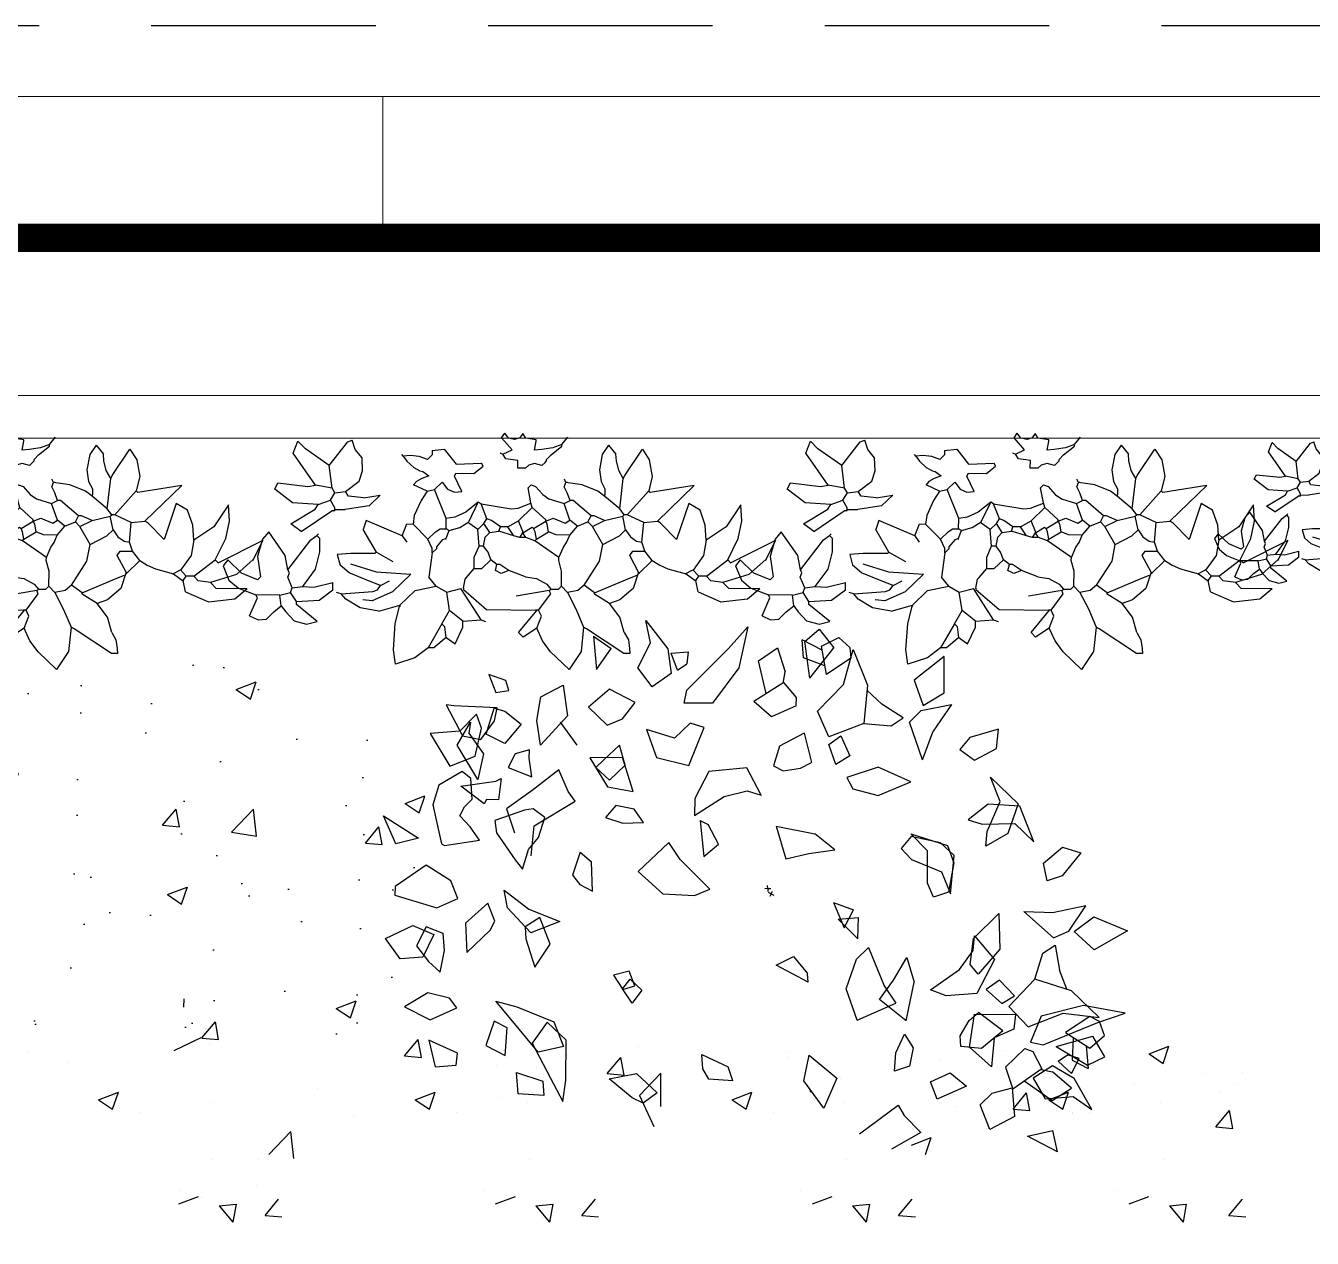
# Model space of a CAD drawing. Header units: millimetres. Extents: x 6597 to 20911, y -10306 to -132.
# Drawn here: x 14545.5 to 15000.4, y -560.8 to -132 of the extents above; entities that cross this region are included whole.
import ezdxf

# ---------------------------------------------------------------- set-up
doc = ezdxf.new("R2010")
doc.units = ezdxf.units.MM
doc.header["$LTSCALE"] = 25
doc.header["$MEASUREMENT"] = 0
doc.linetypes.add('HIDDEN2', pattern=[4.7625, 3.175, -1.5875])
doc.layers.add('MAAI - ALVENARIA', color=7, linetype='Continuous', lineweight=0)
doc.layers.add('TEXTO', color=7, linetype='Continuous', lineweight=30)
doc.layers.add('MAAI - VEGETAÇÃO', color=106, linetype='Continuous')

# ---------------------------------------------------------------- blocks, each defined once
blk = doc.blocks.new('JVL')
for p, q in [((246.2644, -15.6832), (246.2854, -15.6508)), ((246.2854, -15.6508), (246.3188, -15.6819)), ((246.5609, -15.6677), (246.5955, -15.656)), ((246.5955, -15.656), (246.5993, -15.6819)), ((246.5375, -15.6858), (246.5609, -15.6677)), ((246.1773, -15.6807), (246.188, -15.6807)), ((246.1779, -15.6897), (246.1773, -15.6807)), ((246.1804, -15.7052), (246.1779, -15.6897)), ((246.188, -15.6807), (246.2553, -15.7237)), ((246.2607, -15.7264), (246.2644, -15.6832)), ((246.3188, -15.6819), (246.3336, -15.7013)), ((246.3336, -15.7013), (246.3441, -15.7237)), ((246.4894, -15.6941), (246.4759, -15.7237)), ((246.5055, -15.7049), (246.4894, -15.6941)), ((246.5055, -15.7049), (246.5271, -15.6861)), ((246.5136, -15.7291), (246.5375, -15.6858)), ((246.5271, -15.6861), (246.5378, -15.6861)), ((246.5993, -15.6819), (246.5968, -15.7285)), ((246.188, -15.7184), (246.1804, -15.7052)), ((246.188, -15.7184), (246.1961, -15.7453)), ((246.2553, -15.7237), (246.2607, -15.7264)), ((246.3441, -15.7237), (246.336, -15.7453)), ((246.3441, -15.7237), (246.3683, -15.7076)), ((246.3764, -15.7157), (246.3441, -15.756)), ((246.3683, -15.7076), (246.3764, -15.7157)), ((246.4759, -15.7237), (246.4759, -15.7345)), ((246.5055, -15.7049), (246.5082, -15.7237)), ((246.5082, -15.7237), (246.5136, -15.7291)), ((246.755, -15.7257), (246.7358, -15.7306)), ((246.7773, -15.7309), (246.755, -15.7257)), ((246.1961, -15.7453), (246.2149, -15.7695)), ((246.2743, -15.7583), (246.2607, -15.7264)), ((246.336, -15.7453), (246.3414, -15.756)), ((246.4437, -15.7372), (246.4356, -15.7345)), ((246.4759, -15.7345), (246.4437, -15.7372)), ((246.4437, -15.7372), (246.4805, -15.7925)), ((246.4759, -15.7345), (246.5002, -15.7533)), ((246.5136, -15.7291), (246.5002, -15.7533)), ((246.5968, -15.7285), (246.589, -15.7614)), ((246.7358, -15.7306), (246.7735, -15.7602)), ((246.7923, -15.7467), (246.7773, -15.7309)), ((246.8004, -15.7575), (246.7923, -15.7467)), ((246.8138, -15.7467), (246.8004, -15.7575)), ((246.8267, -15.7335), (246.8138, -15.7467)), ((246.8415, -15.7322), (246.8267, -15.7335)), ((246.8569, -15.7387), (246.8415, -15.7322)), ((246.8569, -15.7387), (246.8434, -15.771)), ((246.1964, -15.7764), (246.2149, -15.7695)), ((246.2149, -15.7695), (246.2419, -15.7856)), ((246.2903, -15.7883), (246.2743, -15.7583)), ((246.3414, -15.756), (246.3199, -15.7856)), ((246.3414, -15.756), (246.3441, -15.756)), ((246.3441, -15.756), (246.3468, -15.756)), ((246.434, -15.756), (246.3468, -15.756)), ((246.4759, -15.791), (246.434, -15.756)), ((246.5002, -15.7533), (246.5055, -15.7856)), ((246.589, -15.7614), (246.5621, -15.7883)), ((246.6266, -15.7506), (246.589, -15.7614)), ((246.589, -15.7614), (246.589, -15.7587)), ((246.6021, -15.7851), (246.6382, -15.7685)), ((246.6266, -15.7506), (246.6598, -15.7557)), ((246.6382, -15.7685), (246.6552, -15.7702)), ((246.6598, -15.7557), (246.6857, -15.7712)), ((246.6857, -15.7712), (246.6939, -15.7802)), ((246.7331, -15.7683), (246.7089, -15.7871)), ((246.7735, -15.7656), (246.7331, -15.7683)), ((246.7735, -15.7602), (246.7735, -15.7656)), ((246.7735, -15.7656), (246.7842, -15.7817)), ((246.8004, -15.7575), (246.8031, -15.7763)), ((246.8434, -15.771), (246.8461, -15.7763)), ((245.9689, -15.7813), (245.9472, -15.7999)), ((246.0162, -15.7751), (245.9689, -15.7813)), ((246.0571, -15.7922), (246.0162, -15.7751)), ((246.0571, -15.7922), (246.0616, -15.8125)), ((246.173, -15.7971), (246.1964, -15.7764)), ((246.2419, -15.7883), (246.18, -15.8152)), ((246.2419, -15.7856), (246.2419, -15.7883)), ((246.2419, -15.7883), (246.2607, -15.8018)), ((246.2607, -15.8018), (246.2718, -15.7919)), ((246.2718, -15.7919), (246.2903, -15.7883)), ((246.2903, -15.7883), (246.3011, -15.7991)), ((246.3064, -15.7937), (246.3011, -15.7991)), ((246.3199, -15.7937), (246.3064, -15.7937)), ((246.3199, -15.7856), (246.3226, -15.791)), ((246.3226, -15.791), (246.3199, -15.7937)), ((246.3274, -15.8023), (246.3199, -15.7937)), ((246.3226, -15.791), (246.3818, -15.7802)), ((246.4759, -15.7937), (246.4733, -15.8098)), ((246.4759, -15.7937), (246.4759, -15.791)), ((246.5055, -15.7856), (246.4805, -15.7925)), ((246.5244, -15.7964), (246.5055, -15.7856)), ((246.5621, -15.7883), (246.5244, -15.7964)), ((246.5698, -15.8172), (246.6021, -15.7851)), ((246.6293, -15.7883), (246.6239, -15.7964)), ((246.6374, -15.7856), (246.6293, -15.7883)), ((246.6939, -15.7802), (246.6374, -15.7856)), ((246.6939, -15.7802), (246.702, -15.7829)), ((246.7089, -15.7871), (246.7089, -15.8005)), ((246.7427, -15.7917), (246.7089, -15.8005)), ((246.7627, -15.7925), (246.7402, -15.8241)), ((246.7627, -15.7925), (246.7427, -15.7917)), ((246.7815, -15.7898), (246.7627, -15.7925)), ((246.7842, -15.7817), (246.7815, -15.7898)), ((246.7815, -15.7898), (246.7896, -15.8086)), ((246.8031, -15.7763), (246.7842, -15.7817)), ((246.8031, -15.7763), (246.8461, -15.7763)), ((246.8773, -15.7878), (246.8461, -15.7763)), ((246.8946, -15.8021), (246.8773, -15.7878)), ((245.948, -15.7991), (246.0024, -15.7991)), ((245.9669, -15.8247), (246.0131, -15.8098)), ((246.0024, -15.7991), (246.0131, -15.8098)), ((246.0131, -15.8098), (246.0347, -15.8125)), ((246.0347, -15.8125), (246.0427, -15.8206)), ((246.0616, -15.8125), (246.0562, -15.8206)), ((246.0789, -15.824), (246.0611, -15.8116)), ((246.1638, -15.826), (246.173, -15.7971)), ((246.18, -15.8152), (246.1665, -15.8206)), ((246.2607, -15.8018), (246.2338, -15.8448)), ((246.3011, -15.7991), (246.3011, -15.826)), ((246.346, -15.8126), (246.3274, -15.8023)), ((246.3656, -15.8152), (246.346, -15.8126)), ((246.3656, -15.8152), (246.3952, -15.826)), ((246.4706, -15.8125), (246.4571, -15.8287)), ((246.4733, -15.8098), (246.4706, -15.8125)), ((246.5244, -15.7964), (246.5378, -15.8125)), ((246.5325, -15.8556), (246.5378, -15.8125)), ((246.6322, -15.8207), (246.5698, -15.8172)), ((246.6239, -15.7964), (246.6078, -15.8045)), ((246.6239, -15.7964), (246.6455, -15.8045)), ((246.6455, -15.8045), (246.6804, -15.8179)), ((246.7896, -15.8086), (246.7869, -15.8167)), ((246.7869, -15.8167), (246.7896, -15.8221)), ((246.8434, -15.8032), (246.838, -15.8086)), ((246.844, -15.8448), (246.838, -15.8086)), ((246.8434, -15.8032), (246.8724, -15.815)), ((246.8724, -15.815), (246.8972, -15.8382)), ((246.9053, -15.8275), (246.8946, -15.8021)), ((245.9373, -15.8515), (245.9669, -15.8247)), ((246.0427, -15.8206), (246.0051, -15.8502)), ((246.0427, -15.8206), (246.0562, -15.8206)), ((246.0482, -15.8577), (246.0665, -15.8308)), ((246.067, -15.8314), (246.0562, -15.8206)), ((246.0806, -15.8245), (246.067, -15.8314)), ((246.1115, -15.8328), (246.0789, -15.824)), ((246.1262, -15.8394), (246.1115, -15.8328)), ((246.1396, -15.8475), (246.1262, -15.8394)), ((246.1638, -15.8233), (246.1396, -15.8475)), ((246.1638, -15.8233), (246.1638, -15.826)), ((246.1638, -15.826), (246.18, -15.8556)), ((246.3011, -15.826), (246.3064, -15.8448)), ((246.3952, -15.826), (246.4087, -15.8206)), ((246.3952, -15.826), (246.4114, -15.8367)), ((246.4087, -15.8206), (246.4194, -15.826)), ((246.4114, -15.8367), (246.4168, -15.8367)), ((246.4194, -15.826), (246.4168, -15.8367)), ((246.4168, -15.8367), (246.4275, -15.8448)), ((246.4437, -15.8287), (246.4275, -15.8448)), ((246.4571, -15.8287), (246.4437, -15.8287)), ((246.4571, -15.8287), (246.4572, -15.8489)), ((246.632, -15.8556), (246.6024, -15.8394)), ((246.6782, -15.8344), (246.6322, -15.8207)), ((246.6804, -15.8179), (246.6966, -15.8314)), ((246.702, -15.8502), (246.6966, -15.8314)), ((246.7402, -15.8241), (246.7328, -15.8551)), ((246.7896, -15.8221), (246.7492, -15.8759)), ((246.7896, -15.8221), (246.7946, -15.8474)), ((246.8972, -15.8382), (246.9053, -15.8275)), ((245.9997, -15.8448), (245.9197, -15.8864)), ((245.9378, -15.8502), (245.9197, -15.8864)), ((246.0051, -15.8502), (245.9866, -15.8887)), ((246.0051, -15.8502), (245.9997, -15.8448)), ((246.0438, -15.8846), (246.0482, -15.8577)), ((246.1396, -15.8475), (246.1531, -15.8636)), ((246.18, -15.8556), (246.1746, -15.8636)), ((246.2338, -15.8448), (246.2284, -15.8744)), ((246.3064, -15.8502), (246.2984, -15.869)), ((246.3064, -15.8448), (246.3064, -15.8502)), ((246.3064, -15.8502), (246.3495, -15.8798)), ((246.4275, -15.8448), (246.4329, -15.8583)), ((246.4329, -15.8583), (246.441, -15.869)), ((246.4572, -15.8489), (246.449, -15.869)), ((246.5325, -15.8556), (246.5244, -15.8636)), ((246.5325, -15.8556), (246.5325, -15.8636)), ((246.632, -15.8556), (246.6347, -15.8529)), ((246.632, -15.8556), (246.6562, -15.8959)), ((246.6347, -15.8529), (246.6778, -15.8529)), ((246.6778, -15.8529), (246.702, -15.8502)), ((246.7328, -15.8551), (246.7331, -15.8786)), ((246.7946, -15.8474), (246.8246, -15.8893)), ((246.8353, -15.8759), (246.844, -15.8448)), ((246.0083, -15.9093), (246.0438, -15.8846)), ((246.0438, -15.8846), (246.0458, -15.9114)), ((246.0759, -15.9501), (246.0966, -15.8852)), ((246.0966, -15.8852), (246.1262, -15.9148)), ((246.1746, -15.8636), (246.1531, -15.8636)), ((246.1531, -15.8636), (246.1584, -15.8798)), ((246.1584, -15.8798), (246.1558, -15.9148)), ((246.168, -15.8812), (246.1584, -15.8798)), ((246.1791, -15.889), (246.168, -15.8812)), ((246.2284, -15.8744), (246.1988, -15.8906)), ((246.2284, -15.8744), (246.2472, -15.9067)), ((246.293, -15.8771), (246.2876, -15.8906)), ((246.2984, -15.869), (246.293, -15.8771)), ((246.3468, -15.8825), (246.3253, -15.8959)), ((246.3495, -15.8798), (246.3468, -15.8825)), ((246.3468, -15.8825), (246.3495, -15.8959)), ((246.3495, -15.8798), (246.3656, -15.8852)), ((246.3656, -15.8852), (246.371, -15.8933)), ((246.3656, -15.8852), (246.3764, -15.8852)), ((246.3764, -15.8852), (246.371, -15.8933)), ((246.3764, -15.8852), (246.3872, -15.8879)), ((246.4383, -15.8852), (246.4302, -15.8933)), ((246.441, -15.869), (246.4383, -15.8852)), ((246.441, -15.869), (246.449, -15.869)), ((246.449, -15.869), (246.4517, -15.8986)), ((246.5082, -15.8825), (246.5029, -15.8959)), ((246.5082, -15.8798), (246.5082, -15.8825)), ((246.5136, -15.8798), (246.5082, -15.8825)), ((246.5244, -15.8663), (246.5136, -15.8798)), ((246.5244, -15.8636), (246.5244, -15.8663)), ((246.5405, -15.8798), (246.5271, -15.8933)), ((246.5325, -15.8636), (246.5405, -15.8798)), ((246.5405, -15.8798), (246.5674, -15.9067)), ((246.5863, -15.8852), (246.5782, -15.8744)), ((246.5863, -15.8852), (246.5782, -15.9067)), ((246.5863, -15.8852), (246.6508, -15.9121)), ((246.7331, -15.8786), (246.7385, -15.884)), ((246.7385, -15.884), (246.7358, -15.8867)), ((246.7492, -15.8759), (246.7385, -15.884)), ((246.8246, -15.8893), (246.8353, -15.8759)), ((245.9866, -15.8887), (245.9807, -15.9197)), ((245.9827, -15.9486), (246.0083, -15.9093)), ((246.188, -15.9013), (246.1791, -15.889)), ((246.1988, -15.8906), (246.188, -15.9013)), ((246.188, -15.9013), (246.1934, -15.9255)), ((246.2472, -15.9067), (246.2257, -15.9175)), ((246.2472, -15.9067), (246.2553, -15.9148)), ((246.2741, -15.9067), (246.2553, -15.9148)), ((246.2876, -15.8906), (246.2741, -15.9067)), ((246.2741, -15.9067), (246.2876, -15.9175)), ((246.2876, -15.8906), (246.3118, -15.8906)), ((246.3118, -15.8906), (246.3253, -15.8959)), ((246.3253, -15.8959), (246.328, -15.9094)), ((246.328, -15.9094), (246.3306, -15.9148)), ((246.3522, -15.9013), (246.3306, -15.9148)), ((246.3495, -15.8959), (246.3522, -15.9013)), ((246.3549, -15.904), (246.3522, -15.9013)), ((246.371, -15.8933), (246.3549, -15.904)), ((246.371, -15.8933), (246.371, -15.8959)), ((246.371, -15.8959), (246.3791, -15.9148)), ((246.3979, -15.904), (246.3791, -15.9148)), ((246.3872, -15.8879), (246.4141, -15.8959)), ((246.3872, -15.8879), (246.3979, -15.904)), ((246.3979, -15.904), (246.4114, -15.904)), ((246.4141, -15.8959), (246.4114, -15.904)), ((246.4114, -15.904), (246.4275, -15.9148)), ((246.4302, -15.8933), (246.4141, -15.8959)), ((246.4302, -15.8933), (246.441, -15.9094)), ((246.441, -15.9094), (246.4356, -15.9175)), ((246.4517, -15.8986), (246.441, -15.9094)), ((246.4517, -15.8986), (246.4679, -15.9094)), ((246.484, -15.9013), (246.4679, -15.9121)), ((246.4679, -15.9094), (246.4679, -15.9121)), ((246.5029, -15.8959), (246.484, -15.9013)), ((246.5029, -15.8959), (246.5082, -15.8986)), ((246.519, -15.8986), (246.5082, -15.8986)), ((246.5082, -15.8986), (246.5082, -15.9175)), ((246.5271, -15.8933), (246.519, -15.8986)), ((246.5654, -15.9222), (246.5674, -15.9067)), ((246.5782, -15.9067), (246.5674, -15.9067)), ((246.6508, -15.9121), (246.6562, -15.8959)), ((246.7665, -15.8906), (246.7127, -15.9282)), ((246.7854, -15.904), (246.7423, -15.9309)), ((246.7665, -15.8906), (246.7854, -15.904)), ((245.9807, -15.9197), (245.9827, -15.9486)), ((246.0458, -15.9114), (246.0556, -15.9383)), ((246.1315, -15.9175), (246.0666, -15.9824)), ((246.1262, -15.9148), (246.1315, -15.9175)), ((246.1558, -15.9148), (246.1315, -15.9175)), ((246.1853, -15.9282), (246.1477, -15.9713)), ((246.1558, -15.9148), (246.1853, -15.9282)), ((246.1853, -15.9282), (246.1907, -15.9282)), ((246.1934, -15.9255), (246.1907, -15.9282)), ((246.1907, -15.9282), (246.1988, -15.939)), ((246.2257, -15.9175), (246.1934, -15.9255)), ((246.2257, -15.9175), (246.2445, -15.9255)), ((246.2445, -15.9255), (246.2499, -15.9255)), ((246.2553, -15.9148), (246.2499, -15.9255)), ((246.2499, -15.9255), (246.2822, -15.9524)), ((246.2957, -15.9121), (246.2876, -15.9175)), ((246.2876, -15.9175), (246.2984, -15.9471)), ((246.3172, -15.9202), (246.2957, -15.9121)), ((246.3306, -15.9148), (246.3172, -15.9202)), ((246.3306, -15.9148), (246.3306, -15.9175)), ((246.3306, -15.9175), (246.3549, -15.939)), ((246.3791, -15.9148), (246.3549, -15.939)), ((246.4275, -15.9148), (246.4356, -15.9175)), ((246.4356, -15.9175), (246.4464, -15.9444)), ((246.4679, -15.9121), (246.4517, -15.9471)), ((246.4517, -15.9471), (246.4735, -15.9289)), ((246.4735, -15.9289), (246.4932, -15.9201)), ((246.4932, -15.9201), (246.5082, -15.9175)), ((246.5082, -15.9175), (246.5298, -15.9686)), ((246.5535, -15.9491), (246.5654, -15.9222)), ((246.6462, -15.9382), (246.6885, -15.9309)), ((246.7074, -15.9309), (246.6885, -15.9309)), ((246.7074, -15.9282), (246.71, -15.9282)), ((246.7074, -15.9282), (246.7074, -15.9309)), ((246.71, -15.9282), (246.7074, -15.9309)), ((246.7074, -15.9309), (246.7074, -15.9336)), ((246.71, -15.9282), (246.7127, -15.9282)), ((246.7423, -15.9309), (246.737, -15.939)), ((246.0556, -15.9383), (246.0759, -15.9501)), ((246.1988, -15.939), (246.1934, -15.9928)), ((246.1988, -15.939), (246.2257, -15.9605)), ((246.2822, -15.9524), (246.2876, -15.9524)), ((246.2984, -15.9471), (246.2876, -15.9524)), ((246.2876, -15.9524), (246.293, -15.9659)), ((246.3256, -15.9551), (246.2984, -15.9471)), ((246.3367, -15.9624), (246.3256, -15.9551)), ((246.3549, -15.939), (246.3576, -15.9471)), ((246.3803, -15.9373), (246.3574, -15.9465)), ((246.3576, -15.9471), (246.3629, -15.974)), ((246.3925, -15.9363), (246.3803, -15.9373)), ((246.4464, -15.9444), (246.3925, -15.9363)), ((246.4464, -15.9444), (246.4517, -15.9471)), ((246.5432, -15.9659), (246.5535, -15.9491)), ((246.6264, -15.9576), (246.6462, -15.9382)), ((246.6562, -15.9524), (246.6264, -15.9576)), ((246.6562, -15.9524), (246.6831, -15.9551)), ((246.6831, -15.9551), (246.6885, -15.9632)), ((246.7074, -15.9336), (246.7154, -15.9471)), ((246.7154, -15.9471), (246.7074, -15.9605)), ((246.737, -15.939), (246.7154, -15.9471)), ((246.737, -15.939), (246.7827, -15.9417)), ((246.7827, -15.9417), (246.815, -15.9659)), ((246.0666, -15.9824), (246.145, -15.9686)), ((246.1418, -15.997), (246.1477, -15.9713)), ((246.145, -15.9686), (246.1477, -15.9713)), ((246.2257, -15.9605), (246.2257, -15.9632)), ((246.2257, -15.9605), (246.2383, -15.9696)), ((246.2257, -15.974), (246.2257, -15.9632)), ((246.2328, -15.9869), (246.2257, -15.974)), ((246.2383, -15.9696), (246.2663, -15.9807)), ((246.293, -15.9659), (246.2984, -15.9767)), ((246.2984, -15.9767), (246.2957, -15.9847)), ((246.3495, -15.9767), (246.3367, -15.9624)), ((246.3576, -15.9794), (246.3495, -15.9767)), ((246.3629, -15.974), (246.3576, -15.9794)), ((246.4942, -15.9646), (246.4813, -15.9659)), ((246.4813, -15.9659), (246.4948, -15.9928)), ((246.5066, -15.9698), (246.4942, -15.9646)), ((246.5163, -15.982), (246.5066, -15.9698)), ((246.5298, -15.9686), (246.5163, -15.982)), ((246.5432, -15.9659), (246.5298, -15.9686)), ((246.5432, -15.9659), (246.5674, -15.9767)), ((246.5624, -15.9827), (246.5674, -15.9767)), ((246.6885, -15.9632), (246.6643, -15.982)), ((246.7074, -15.9605), (246.6885, -15.9632)), ((246.7074, -15.9605), (246.7127, -15.9686)), ((246.7127, -15.9686), (246.7423, -15.974)), ((246.7127, -15.9686), (246.7181, -16.0089)), ((246.7558, -15.9713), (246.7423, -15.974)), ((246.7423, -15.974), (246.7827, -16.0305)), ((246.8096, -15.9767), (246.7558, -15.9713)), ((246.815, -15.9659), (246.8096, -15.9767)), ((246.1473, -16.0269), (246.1418, -15.997)), ((246.1907, -15.9982), (246.16, -16.0457)), ((246.1934, -15.9928), (246.1907, -15.9982)), ((246.1934, -15.9928), (246.2015, -16.0072)), ((246.236, -16.0081), (246.2328, -15.9869)), ((246.2663, -15.9807), (246.2957, -15.9847)), ((246.293, -15.9847), (246.2957, -15.9847)), ((246.2957, -15.9847), (246.2984, -15.9901)), ((246.4598, -15.9982), (246.4437, -16.0116)), ((246.4921, -15.9982), (246.4598, -15.9982)), ((246.4948, -15.9928), (246.4921, -15.9982)), ((246.5405, -15.9928), (246.553, -15.9879)), ((246.5513, -16.0009), (246.5405, -15.9928)), ((246.5565, -16.0019), (246.5513, -16.0009)), ((246.553, -15.9879), (246.5624, -15.9827)), ((246.6643, -15.982), (246.6586, -16.0003)), ((246.6586, -16.0003), (246.6598, -16.0236)), ((246.2015, -16.0072), (246.2061, -16.0245)), ((246.2314, -16.0351), (246.236, -16.0081)), ((246.3333, -16.0197), (246.3306, -16.0224)), ((246.3306, -16.0224), (246.3306, -16.0251)), ((246.3333, -16.0197), (246.3387, -16.0143)), ((246.3387, -16.0143), (246.3518, -16.0177)), ((246.3518, -16.0177), (246.3624, -16.0144)), ((246.3624, -16.0144), (246.3683, -16.0089)), ((246.3683, -16.0089), (246.3818, -16.0089)), ((246.3818, -16.0089), (246.3818, -16.0224)), ((246.3818, -16.0224), (246.4033, -16.0251)), ((246.4437, -16.0116), (246.4464, -16.017)), ((246.4921, -16.0143), (246.4464, -16.017)), ((246.5136, -16.0412), (246.4921, -16.0143)), ((246.5351, -16.0305), (246.5432, -16.0224)), ((246.5432, -16.0224), (246.558, -16.0273)), ((246.5674, -16.0076), (246.5565, -16.0019)), ((246.5797, -16.0185), (246.5674, -16.0076)), ((246.5863, -16.0278), (246.5797, -16.0185)), ((246.6598, -16.0236), (246.6724, -16.0386)), ((246.7181, -16.0089), (246.6858, -16.052)), ((246.7181, -16.0089), (246.7612, -16.0386)), ((246.16, -16.0457), (246.1473, -16.0269)), ((246.2061, -16.0245), (246.2069, -16.0359)), ((246.2203, -16.052), (246.2069, -16.0359)), ((246.2203, -16.052), (246.2314, -16.0351)), ((246.3226, -16.0332), (246.3037, -16.0493)), ((246.3037, -16.052), (246.3197, -16.0457)), ((246.3197, -16.0457), (246.3394, -16.0428)), ((246.3306, -16.0251), (246.3226, -16.0332)), ((246.3394, -16.0428), (246.3522, -16.0412)), ((246.3522, -16.0412), (246.3495, -16.0574)), ((246.4087, -16.0332), (246.3925, -16.0412)), ((246.3925, -16.0412), (246.4114, -16.0628)), ((246.4033, -16.0251), (246.4087, -16.0332)), ((246.4141, -16.0359), (246.4087, -16.0332)), ((246.5351, -16.0386), (246.5136, -16.0412)), ((246.5351, -16.0386), (246.5351, -16.0305)), ((246.558, -16.0273), (246.5738, -16.0288)), ((246.5738, -16.0288), (246.5863, -16.0278)), ((246.5863, -16.0278), (246.589, -16.0305)), ((246.6724, -16.0386), (246.6778, -16.0547)), ((246.7612, -16.0386), (246.7746, -16.052)), ((246.7827, -16.0305), (246.7746, -16.052)), ((246.3037, -16.052), (246.293, -16.0655)), ((246.3037, -16.0493), (246.3037, -16.052)), ((246.3495, -16.0574), (246.3495, -16.0601)), ((246.3495, -16.0601), (246.3683, -16.0628)), ((246.3683, -16.0628), (246.3737, -16.0708)), ((246.3737, -16.0708), (246.379, -16.063)), ((246.379, -16.063), (246.3881, -16.0601)), ((246.3881, -16.0601), (246.3992, -16.062)), ((246.3992, -16.062), (246.406, -16.0708)), ((246.4114, -16.0628), (246.406, -16.0708)), ((246.6858, -16.052), (246.6778, -16.0547))]:
    blk.add_line(p, q)
for centre, start, end in [((246.434, -15.756), 49.844, 89.647), ((246.0571, -15.7922), 12.8043, 67.5333)]:
    blk.add_arc(centre, 0.000000336, start, end)

msp = doc.modelspace()

# ---------------------------------------------------------------- hatches: boundary and pattern name
at = {"layer": 'MAAI - VEGETAÇÃO', "transparency": 33554559}
h = msp.add_hatch(dxfattribs=at)
h.set_pattern_fill('AR-CONC', color=256, scale=10)
h.set_pattern_definition([(50, (-24630.43, -13486.307), (71.72602, -6.27521), [7.5, -82.5]), (355, (-24630.43, -13486.31), (-13.87513, 75.21921), [6, -66]), (100.45144, (-24624.45, -13486.83), (57.85088, 68.944), [6.37402, -70.11421]), (46.1842, (-24630.43, -13466.31), (106.72413, -16.55193), [11.25, -123.75]), (96.63564, (-24621.53, -13467.69), (93.4662, 97.41186), [9.56103, -105.17138]), (351.18416, (-24630.43, -13466.31), (93.4662, 97.41186), [9, -99]), (21, (-24620.43, -13471.307), (59.690705, -40.26189), [7.5, -82.5]), (326, (-24620.43, -13471.31), (24.33153, 72.515), [6, -66]), (71.45144, (-24615.45, -13474.66), (84.02224, 32.25312), [6.37402, -70.11421]), (37.5, (-24630.427, -13486.307), (1.215986, 33.289385), [0, -65.2, 0, -67, 0, -66.25]), (7.5, (-24630.427, -13486.307), (26.306954, 39.44117), [0, -38.2, 0, -63.7, 0, -25.25]), (327.5, (-24652.727, -13486.307), (53.382244, -2.255487), [0, -25, 0, -78, 0, -103.5]), (317.5, (-24662.727, -13486.307), (58.318617, 10.0105), [0, -32.5, 0, -51.8, 0, -73.5])])
h.paths.add_polyline_path([(14683.05, -355.57), (14676.16, -357.79), (14675.88, -355.57), (14559.1, -355.57), (14556.38, -359.63), (14552.13, -355.57), (14501.83, -355.57), (14494.95, -357.79), (14494.66, -355.57), (14015.44, -355.57), (14012.73, -359.63), (14008.48, -355.57), (13958.18, -355.57), (13957.68, -445.79), (13964.93, -445.79), (13964.93, -452.79), (13957.64, -452.79), (13957.43, -491.79), (14221.43, -491.79), (14688.2, -491.79), (14687.96, -490.77), (14690.25, -491.79), (14692.95, -491.79), (14692.23, -481.87), (14688.52, -483.58), (14679.45, -478.94), (14687.67, -474.04), (14691.73, -475.05), (14691.06, -465.81), (14687.92, -462.9), (14686.22, -460.69), (14685.9, -461.34), (14677.82, -461.99), (14672.73, -454.74), (14682.29, -450.14), (14686.4, -451.92), (14687.05, -450.65), (14690.04, -451.81), (14689.44, -443.54), (14675.98, -439.4), (14676.06, -436.41), (14687.07, -428.88), (14688.44, -429.74)])
h.paths.add_polyline_path([(14671.98, -411.4), (14684.35, -419.35), (14676.37, -421.25)], flags=16)

# ---------------------------------------------------------------- linework, layer by layer
at = {"linetype": 'HIDDEN2'}
msp.add_line((15621.73, -131.97), (9626.73, -131.97), dxfattribs=at)
at = {"lineweight": 0}
for p, q in [((9651.73, -156.97), (15596.73, -156.97)), ((14671.73, -206.97), (14671.73, -156.97))]:
    msp.add_line(p, q, dxfattribs=at)
at = {"layer": 'MAAI - ALVENARIA'}
for p, q in [((9886.39, -262.79), (15135.93, -262.79)), ((9886.39, -277.79), (15135.93, -277.79)), ((15135.93, -277.79), (9886.39, -277.79))]:
    msp.add_line(p, q, dxfattribs=at)
at = {"layer": 'MAAI - VEGETAÇÃO', "transparency": 33554559}
for p, q in [((14766.37, -350.22), (14764.72, -342.29)), ((14764.72, -342.29), (14772.45, -352.32)), ((14793.95, -352.2), (14800.73, -344.52)), ((14800.73, -344.52), (14797.56, -359.1)), ((14820.91, -349.8), (14826.04, -345.34)), ((14826.04, -345.34), (14831.19, -352.03)), ((14746.2, -347.8), (14752.48, -352.22)), ((14746.2, -347.8), (14747.25, -359.67)), ((14761.86, -359.04), (14766.37, -350.22)), ((14827.11, -352.86), (14819.95, -349.13)), ((14820.45, -355.46), (14819.95, -349.13)), ((14822.74, -362.65), (14820.91, -349.8)), ((14826.86, -351.39), (14832.95, -348.34)), ((14832.95, -348.34), (14836.85, -351.86)), ((14747.25, -359.67), (14752.48, -352.22)), ((14772.45, -352.32), (14773.69, -361.06)), ((14773.68, -353.88), (14779.67, -353.4)), ((14775.92, -359.92), (14773.68, -353.88)), ((14779.25, -366.94), (14793.95, -352.2)), ((14779.67, -353.4), (14779.25, -357.68)), ((14804.56, -356.61), (14811.24, -351.94)), ((14811.24, -351.94), (14814.02, -360.43)), ((14822.74, -362.65), (14831.19, -352.03)), ((14828.57, -361.47), (14826.86, -351.39)), ((14834.62, -364.9), (14838.09, -352.52)), ((14836.85, -351.86), (14837.15, -355.66)), ((14838.09, -352.52), (14843.05, -365.19)), ((14767.01, -365.73), (14761.86, -359.04)), ((14775.92, -359.92), (14779.25, -357.68)), ((14797.56, -359.1), (14788.32, -371.58)), ((14807.25, -368.11), (14804.56, -356.61)), ((14828.04, -358.32), (14820.45, -355.46)), ((14837.15, -355.66), (14828.57, -361.47)), ((14870.26, -355.06), (14859.55, -363.36)), ((14870.19, -367.89), (14870.26, -355.06)), ((14709.18, -361.43), (14711.66, -367.75)), ((14715.24, -363.52), (14709.18, -361.43)), ((14716.28, -367.09), (14715.24, -363.52)), ((14773.69, -361.06), (14767.01, -365.73)), ((14813.23, -364.42), (14814.02, -360.43)), ((14859.55, -363.36), (14862.74, -372.33)), ((14711.66, -367.75), (14716.28, -367.09)), ((14727.63, -369.26), (14735.44, -365.17)), ((14735.44, -365.17), (14737.01, -376.08)), ((14751.9, -366.64), (14744.4, -372.92)), ((14760.95, -371.27), (14751.9, -366.64)), ((14778.33, -371.52), (14779.25, -366.94)), ((14813.52, -364.23), (14802.93, -370.95)), ((14817.94, -369.53), (14813.52, -364.23)), ((14825.47, -374.4), (14834.62, -364.9)), ((14843.05, -365.19), (14841.83, -378.72)), ((14842.9, -366.93), (14848.21, -371.86)), ((14862.74, -372.33), (14870.19, -367.89)), ((14696.79, -372.45), (14694.1, -372.09)), ((14694.1, -372.09), (14699.89, -383.14)), ((14712.12, -373.22), (14696.79, -372.45)), ((14726.19, -377.63), (14727.63, -369.26)), ((14744.4, -372.92), (14751.09, -379.38)), ((14756.53, -377.12), (14760.95, -371.27)), ((14788.32, -371.58), (14778.33, -371.52)), ((14809.19, -376.34), (14802.93, -370.95)), ((14817.86, -372.52), (14809.19, -376.34)), ((14817.86, -372.52), (14817.94, -369.53)), ((14855.72, -376.72), (14848.21, -371.86)), ((14862.13, -374.11), (14872.8, -371.97)), ((14872.8, -371.97), (14866.31, -381.43)), ((14704.86, -375.42), (14698.92, -381.48)), ((14706.63, -380.36), (14704.86, -375.42)), ((14708.25, -382.55), (14711.14, -373.37)), ((14711.14, -373.37), (14714.82, -374.36)), ((14711.2, -377.8), (14712.12, -373.22)), ((14714.82, -374.36), (14720.61, -379)), ((14737.01, -376.08), (14727.44, -386.38)), ((14751.09, -379.38), (14756.53, -377.12)), ((14829.39, -383.5), (14825.47, -374.4)), ((14851.42, -379.57), (14855.72, -376.72)), ((14857.93, -378.27), (14862.13, -374.11)), ((14698.92, -381.48), (14688.52, -382.23)), ((14698, -386.35), (14702.78, -378.32)), ((14702.78, -378.32), (14702.18, -382.19)), ((14704.38, -390.35), (14706.63, -380.36)), ((14706.38, -384.44), (14711.2, -377.8)), ((14720.61, -379), (14714.84, -385.85)), ((14727.44, -386.38), (14726.19, -377.63)), ((14734.45, -378.28), (14740.33, -386.37)), ((14764.97, -380.88), (14768.48, -390.77)), ((14774.86, -383.91), (14764.97, -380.88)), ((14780.41, -378.66), (14774.86, -383.91)), ((14779.91, -393.58), (14785.35, -380.17)), ((14785.35, -380.17), (14780.41, -378.66)), ((14841.83, -378.72), (14829.39, -383.5)), ((14841.83, -378.72), (14851.42, -379.57)), ((14862.49, -391.54), (14857.93, -378.27)), ((14862.49, -391.54), (14866.31, -381.43)), ((14889.38, -380.79), (14879.3, -383.74)), ((14888.76, -387.56), (14889.38, -380.79)), ((14688.52, -382.23), (14695.43, -393.86)), ((14705.29, -398.53), (14698, -386.35)), ((14699.89, -383.14), (14706.38, -384.44)), ((14702.18, -382.19), (14707.27, -389.44)), ((14714.84, -385.85), (14708.25, -382.55)), ((14755.37, -386.39), (14749.82, -391.64)), ((14757.44, -393.52), (14755.37, -386.39)), ((14820.68, -382.18), (14812, -386.74)), ((14820.68, -382.18), (14823.32, -392.53)), ((14829.4, -386.18), (14833.67, -383.11)), ((14831.9, -393.24), (14829.4, -386.18)), ((14833.67, -383.11), (14836.81, -390.12)), ((14879.3, -383.74), (14875.69, -387.96)), ((14695.43, -393.86), (14704.38, -390.35)), ((14707.27, -389.44), (14705.29, -398.53)), ((14718.52, -389.49), (14716.06, -394.3)), ((14723.57, -388.02), (14718.52, -389.49)), ((14723.46, -391), (14723.57, -388.02)), ((14724.4, -397.55), (14723.46, -391)), ((14756.48, -390.73), (14744.95, -390.9)), ((14744.95, -390.9), (14751.15, -401.16)), ((14760.3, -402.81), (14756.48, -390.73)), ((14768.48, -390.77), (14779.91, -393.58)), ((14812, -386.74), (14809.85, -393.73)), ((14836.81, -390.12), (14831.9, -393.24)), ((14875.69, -387.96), (14880.96, -391.66)), ((14880.96, -391.66), (14888.76, -387.56)), ((14699.81, -395.66), (14691.59, -400.56)), ((14702.79, -398.21), (14699.81, -395.66)), ((14716.06, -394.3), (14724.4, -397.55)), ((14734.01, -395.12), (14724.56, -402.42)), ((14737.22, -402.83), (14734.01, -395.12)), ((14749.82, -391.64), (14747.05, -394.28)), ((14747.05, -394.28), (14751.89, -398.79)), ((14751.89, -398.79), (14757.44, -393.52)), ((14787, -395.66), (14782.07, -405.28)), ((14800.47, -394.47), (14787, -395.66)), ((14805.52, -404.14), (14800.47, -394.47)), ((14809.85, -393.73), (14813.25, -395.46)), ((14813.25, -395.46), (14819.43, -394.58)), ((14819.43, -394.58), (14823.32, -392.53)), ((14846.88, -394.19), (14835.82, -397.89)), ((14858.46, -399.4), (14846.88, -394.19)), ((14699.33, -400.93), (14711.67, -399.16)), ((14703.32, -405.55), (14702.79, -398.21)), ((14711.67, -399.16), (14713.62, -398.14)), ((14713.62, -398.14), (14712.61, -405.71)), ((14835.82, -397.89), (14837.88, -401.83)), ((14846.82, -404.24), (14858.46, -399.4)), ((14886.58, -397.69), (14896.38, -407.11)), ((14889.98, -406.35), (14886.58, -397.69)), ((14691.59, -400.56), (14689.44, -407.55)), ((14707.57, -407.18), (14699.33, -400.93)), ((14724.56, -402.42), (14715.5, -408.93)), ((14739.79, -406.18), (14737.22, -402.83)), ((14751.15, -401.16), (14760.3, -402.81)), ((14781.88, -411.25), (14792.46, -404.52)), ((14792.46, -404.52), (14800.59, -402.61)), ((14800.59, -402.61), (14805.52, -404.14)), ((14837.88, -401.83), (14846.82, -404.24)), ((14689.44, -407.55), (14692.43, -421.24)), ((14698.91, -411.4), (14700.55, -408.19)), ((14700.55, -408.19), (14703.32, -405.55)), ((14708.39, -405.57), (14707.57, -407.18)), ((14712.61, -405.71), (14708.39, -405.57)), ((14721.78, -409.35), (14711.29, -413.09)), ((14715.5, -408.93), (14718.3, -417.43)), ((14724.87, -408.91), (14721.78, -409.35)), ((14728.99, -412.02), (14724.87, -408.91)), ((14725.29, -414.94), (14739.79, -406.18)), ((14754.1, -407.71), (14750.51, -411.95)), ((14760.6, -409), (14754.1, -407.71)), ((14763.89, -413.72), (14760.6, -409)), ((14782.07, -405.28), (14781.88, -411.25)), ((14885.81, -407.3), (14878.72, -412.78)), ((14885.41, -416.93), (14889.98, -406.35)), ((14885.41, -416.93), (14889.98, -406.35)), ((14896.93, -407.94), (14885.81, -407.3)), ((14896.38, -407.11), (14892.7, -417.62)), ((14901.87, -420.59), (14896.93, -407.94)), ((14676.37, -421.25), (14671.98, -411.4)), ((14671.98, -411.4), (14684.35, -419.35)), ((14702.61, -415.31), (14698.91, -411.4)), ((14711.29, -413.09), (14711.91, -417.46)), ((14726.82, -419.02), (14728.99, -412.02)), ((14750.51, -411.95), (14756.58, -414.03)), ((14756.58, -414.03), (14763.89, -413.72)), ((14783.99, -413.05), (14786.77, -414.47)), ((14783.99, -413.05), (14785.24, -425.83)), ((14878.72, -412.78), (14883.65, -414.3)), ((14705.91, -420.03), (14702.61, -415.31)), ((14711.91, -417.46), (14718.5, -426.91)), ((14724.19, -425.51), (14725.29, -414.94)), ((14790.39, -421.37), (14786.77, -414.47)), ((14810.84, -415.01), (14814.2, -426.65)), ((14810.84, -415.01), (14824.5, -417.74)), ((14831.6, -423.39), (14824.5, -417.74)), ((14858.37, -417.8), (14871.36, -421.88)), ((14864.26, -423.72), (14858.37, -417.8)), ((14883.65, -414.3), (14895.18, -414.13)), ((14883.65, -414.3), (14895.18, -414.13)), ((14884.92, -422.07), (14885.41, -416.93)), ((14892.7, -417.62), (14884.92, -422.07)), ((14895.18, -414.13), (14901.87, -420.59)), ((14684.35, -419.35), (14676.37, -421.25)), ((14692.43, -421.24), (14693.57, -421.83)), ((14693.57, -421.83), (14705.91, -420.03)), ((14723.24, -423.26), (14726.82, -419.02)), ((14762.04, -431.07), (14772.9, -420.79)), ((14776.92, -426.88), (14772.9, -420.79)), ((14785.24, -425.83), (14790.39, -421.37)), ((14858.56, -418.66), (14854.97, -422.89)), ((14854.97, -422.89), (14858.68, -426.81)), ((14868.86, -420.89), (14858.56, -418.66)), ((14873.69, -425.38), (14868.86, -420.89)), ((14871.36, -421.88), (14873.65, -428.07)), ((14905.29, -428.1), (14912.06, -422.47)), ((14912.06, -422.47), (14918.56, -424.49)), ((14718.5, -426.91), (14721.08, -430.24)), ((14721.08, -430.24), (14723.24, -423.26)), ((14741.47, -424.29), (14738.82, -432.38)), ((14741.47, -424.29), (14745.5, -427.71)), ((14787.32, -437.28), (14776.92, -426.88)), ((14814.2, -426.65), (14822.33, -424.74)), ((14822.33, -424.74), (14831.6, -423.39)), ((14858.68, -426.81), (14869.28, -431.23)), ((14864.29, -435.2), (14864.26, -423.72)), ((14872.48, -438.94), (14873.69, -425.38)), ((14918.56, -424.49), (14911.97, -432.67)), ((14687.07, -428.88), (14676.06, -436.41)), ((14695.72, -434.33), (14687.07, -428.88)), ((14745.91, -438.05), (14745.5, -427.71)), ((14762.04, -431.07), (14770.75, -438.93)), ((14869.28, -431.23), (14872.48, -438.94)), ((14873.65, -428.07), (14871.77, -438.44)), ((14906.68, -434.38), (14905.29, -428.1)), ((14676.06, -436.41), (14675.98, -439.4)), ((14698.2, -440.65), (14695.72, -434.33)), ((14738.82, -432.38), (14741.39, -435.73)), ((14741.39, -435.73), (14745.91, -438.05)), ((14807.83, -437.14), (14807.74, -436.09)), ((14866.48, -440.13), (14864.29, -435.2)), ((14911.97, -432.67), (14906.68, -434.38)), ((14675.98, -439.4), (14690.8, -443.95)), ((14690.8, -443.95), (14698.2, -440.65)), ((14714.58, -437.64), (14723.4, -444.38)), ((14715.84, -443.92), (14714.58, -437.64)), ((14770.75, -438.93), (14781.88, -439.55)), ((14781.88, -439.55), (14787.32, -437.28)), ((14807.83, -437.14), (14806.75, -437.23)), ((14807.83, -437.14), (14808.9, -437.06)), ((14807.83, -437.14), (14807.91, -438.21)), ((14809.04, -438.96), (14808.08, -438.47)), ((14809.04, -438.96), (14808.55, -439.92)), ((14809.04, -438.96), (14809.53, -438)), ((14809.04, -438.96), (14809.98, -439.45)), ((14871.77, -438.44), (14866.48, -440.13)), ((14708.88, -442.26), (14700.97, -449.35)), ((14711.35, -448.59), (14708.88, -442.26)), ((14724.08, -452.82), (14715.84, -443.92)), ((14723.4, -444.38), (14734.3, -448.82)), ((14831.09, -442.02), (14834.83, -451.05)), ((14831.09, -442.02), (14838.12, -444.62)), ((14834.83, -451.05), (14838.12, -444.62)), ((14898.32, -445.2), (14908.82, -454.51)), ((14898.32, -445.2), (14909.12, -445.55)), ((14920.34, -443.19), (14909.12, -445.55)), ((14914.28, -452.23), (14920.34, -443.19)), ((14672.73, -454.74), (14682.29, -450.14)), ((14682.29, -450.14), (14689.77, -453.38)), ((14700.97, -449.35), (14701.38, -459.69)), ((14709.72, -451.79), (14711.35, -448.59)), ((14727.3, -447.37), (14722.08, -450.6)), ((14734.3, -448.82), (14724.08, -452.82)), ((14730.84, -456.76), (14727.3, -447.37)), ((14832.75, -447.93), (14839.95, -447.36)), ((14839.65, -454.85), (14832.75, -447.93)), ((14839.65, -454.85), (14839.95, -447.36)), ((14880.58, -454.81), (14889.52, -445.91)), ((14889.52, -445.91), (14889.88, -458.6)), ((14916.15, -452.34), (14923.11, -447.16)), ((14923.11, -447.16), (14934.99, -452.01)), ((14677.82, -461.99), (14672.73, -454.74)), ((14687.05, -450.65), (14683.63, -457.33)), ((14689.77, -453.38), (14685.9, -461.34)), ((14693.06, -452.98), (14687.05, -450.65)), ((14693.48, -459), (14693.05, -452.87)), ((14701.38, -459.69), (14709.72, -451.79)), ((14722.08, -450.6), (14722.26, -454.9)), ((14879.38, -463.99), (14880.58, -454.81)), ((14880.5, -458.99), (14880.98, -453.85)), ((14880.98, -453.85), (14887.98, -462.22)), ((14908.82, -454.51), (14914.28, -452.23)), ((14923.22, -458.73), (14916.15, -452.34)), ((14934.99, -452.01), (14923.22, -458.73)), ((14683.63, -457.33), (14687.92, -462.9)), ((14691.95, -466.64), (14693.48, -459)), ((14722.26, -454.9), (14725.45, -464.96)), ((14725.45, -464.96), (14730.84, -456.76)), ((14839.22, -462.11), (14843.4, -457.94)), ((14843.4, -457.94), (14849.01, -471.54)), ((14875.62, -465.76), (14880.5, -458.99)), ((14889.88, -458.6), (14882.23, -467.4)), ((14905.12, -460.02), (14909.41, -457.14)), ((14909.41, -457.14), (14911.02, -465.94)), ((14685.9, -461.34), (14677.82, -461.99)), ((14687.92, -462.9), (14691.95, -466.64)), ((14810.83, -464.16), (14816.92, -461.12)), ((14816.92, -461.12), (14821.91, -467.11)), ((14835.52, -472.62), (14839.22, -462.11)), ((14852.26, -469.56), (14857.06, -461.52)), ((14857.06, -461.52), (14859.55, -470.25)), ((14882.23, -467.4), (14879.38, -463.99)), ((14887.98, -462.22), (14881.71, -474.21)), ((14902.23, -469.2), (14905.12, -460.02)), ((14758.78, -466.29), (14753.3, -467.7)), ((14753.3, -467.7), (14756.64, -472.79)), ((14760.85, -471.57), (14758.78, -466.29)), ((14822.16, -470.21), (14810.83, -464.16)), ((14822.16, -470.21), (14821.91, -467.11)), ((14865.35, -472.95), (14875.62, -465.76)), ((14913.53, -472.73), (14911.02, -465.94)), ((14756.49, -472.57), (14759.23, -469.15)), ((14759.91, -477.6), (14756.49, -472.57)), ((14756.64, -472.79), (14760.85, -471.57)), ((14759.23, -469.15), (14763.32, -473.08)), ((14763.32, -473.08), (14759.91, -477.6)), ((14839.44, -483.68), (14835.52, -472.62)), ((14847.38, -476.34), (14852.26, -469.56)), ((14849.01, -471.54), (14853.09, -477.59)), ((14856.83, -483.91), (14859.55, -470.25)), ((14870.94, -475.06), (14865.35, -472.95)), ((14889.78, -469.47), (14885.02, -472.81)), ((14885.02, -472.81), (14890.58, -477.82)), ((14895.06, -475.06), (14889.78, -469.47)), ((14902.23, -469.2), (14893.05, -478.86)), ((14915.2, -473.26), (14902.23, -469.2)), ((14601.33, -476.07), (14601.24, -479.06)), ((14687.67, -474.04), (14679.45, -478.94)), ((14695.28, -475.92), (14687.67, -474.04)), ((14697.86, -479.26), (14695.28, -475.92)), ((14711.69, -476.97), (14719.09, -478.92)), ((14717.68, -484.15), (14711.69, -476.97)), ((14839.44, -483.68), (14853.09, -477.59)), ((14856.83, -483.91), (14847.38, -476.34)), ((14881.71, -474.21), (14870.94, -475.06)), ((14890.58, -477.82), (14895.06, -475.06)), ((14925, -482.7), (14915.2, -473.26)), ((14679.45, -478.94), (14688.52, -483.58)), ((14688.52, -483.58), (14697.86, -479.26)), ((14719.09, -478.92), (14732.16, -484.27)), ((14879, -483.81), (14882.38, -481)), ((14879.13, -493.18), (14880.92, -481.55)), ((14880.92, -481.55), (14895.39, -481.66)), ((14890.93, -487.41), (14882.38, -481)), ((14893.05, -478.86), (14899.95, -485.97)), ((14895.39, -481.66), (14894.89, -486.8)), ((14899.95, -485.97), (14912.23, -481.16)), ((14919.53, -478.47), (14904.46, -482.21)), ((14912.23, -481.16), (14925, -482.7)), ((14934.21, -481.13), (14919.53, -478.47)), ((14924.52, -484.44), (14934.21, -481.13)), ((14711.14, -484.04), (14708.17, -492.64)), ((14715.67, -486.36), (14711.14, -484.04)), ((14714.96, -496.12), (14715.67, -486.36)), ((14726.67, -494.92), (14717.68, -484.15)), ((14729.81, -484.32), (14724.56, -491.76)), ((14736.5, -490.78), (14729.81, -484.32)), ((14732.16, -484.27), (14735.56, -492.93)), ((14875.81, -489.18), (14879, -483.81)), ((14904.46, -482.21), (14900.68, -491.46)), ((14905.27, -492.36), (14924.52, -484.44)), ((14921.73, -482.36), (14913.09, -488.06)), ((14925.13, -484.1), (14921.73, -482.36)), ((14926.89, -489.06), (14925.13, -484.1)), ((14597.99, -494.4), (14607.55, -489.81)), ((14687.96, -490.77), (14690.22, -500.16)), ((14698.12, -495.29), (14687.96, -490.77)), ((14736.43, -504.9), (14736.5, -490.78)), ((14853.08, -495.25), (14856.17, -488.62)), ((14856.17, -488.62), (14859.27, -493.47)), ((14876.11, -492.99), (14875.81, -489.18)), ((14890.93, -487.41), (14883.39, -493.68)), ((14887.91, -489.92), (14886.92, -500.22)), ((14894.89, -486.8), (14887.91, -489.92)), ((14909.76, -493), (14922.81, -489.26)), ((14913.09, -488.06), (14921.74, -493.51)), ((14915.78, -489.76), (14915.52, -497.86)), ((14921.74, -493.51), (14926.89, -489.06)), ((14927.01, -496.59), (14922.81, -489.26)), ((14697.7, -499.57), (14698.12, -495.29)), ((14708.17, -492.64), (14714.96, -496.12)), ((14724.56, -491.76), (14731.06, -504.19)), ((14735.56, -492.93), (14726.67, -494.92)), ((14784.47, -495.8), (14793.85, -500.15)), ((14784.87, -500.86), (14784.47, -495.8)), ((14852.68, -501.66), (14853.08, -495.25)), ((14859.27, -493.47), (14857.97, -499.96)), ((14883.39, -493.68), (14876.11, -492.99)), ((14886.92, -500.22), (14879.13, -493.18)), ((14898.77, -493.72), (14891.92, -500.26)), ((14898.77, -493.72), (14901.56, -494.79)), ((14900.68, -491.46), (14905.27, -492.36)), ((14901.56, -494.79), (14904.76, -500.9)), ((14909.76, -493), (14920.92, -499.61)), ((14920.47, -492.71), (14921.17, -500.76)), ((14690.22, -500.16), (14697.7, -499.57)), ((14795.47, -505.17), (14793.85, -500.15)), ((14820.54, -505.11), (14822.53, -496.02)), ((14822.53, -496.02), (14832.22, -504.18)), ((14857.97, -499.96), (14852.68, -501.66)), ((14891.92, -500.26), (14894.49, -508.11)), ((14908.57, -499.76), (14901.69, -504.14)), ((14916.16, -504.25), (14908.57, -499.76)), ((14910.47, -498.14), (14913.81, -495.92)), ((14910.47, -498.14), (14915.19, -502.52)), ((14917.93, -497.18), (14913.81, -495.92)), ((14915.19, -502.52), (14917.93, -497.18)), ((14915.52, -497.86), (14921.17, -500.76)), ((14920.92, -499.61), (14927.01, -496.59)), ((14719.57, -509.73), (14718.96, -502.12)), ((14718.96, -502.12), (14728.25, -505.21)), ((14731.06, -504.19), (14735.39, -512.48)), ((14735.39, -512.48), (14736.43, -504.9)), ((14751.77, -504.37), (14761.4, -502.54)), ((14759.84, -511.18), (14751.77, -504.37)), ((14761.4, -502.54), (14768.72, -509.41)), ((14770.06, -502.39), (14762.45, -510.3)), ((14769.98, -514.16), (14770.06, -502.39)), ((14786.98, -504.52), (14784.87, -500.86)), ((14795.47, -505.17), (14786.98, -504.52)), ((14832.22, -504.18), (14827.64, -514.76)), ((14865.36, -505.42), (14872.36, -502.32)), ((14872.36, -502.32), (14878.15, -506.96)), ((14904.76, -500.9), (14894.49, -508.11)), ((14901.69, -504.14), (14905.9, -511.46)), ((14904.47, -501.09), (14908.46, -501.89)), ((14915.24, -507.72), (14908.46, -501.89)), ((14922.46, -515.24), (14916.16, -504.25)), ((14728.25, -505.21), (14728.66, -510.27)), ((14768.72, -509.41), (14763.73, -512.99)), ((14827.64, -514.76), (14820.54, -505.11)), ((14867.68, -511.63), (14865.36, -505.42)), ((14878.15, -506.96), (14871.17, -510.08)), ((14882.98, -513.61), (14887.16, -509.45)), ((14887.16, -509.45), (14894.25, -507.61)), ((14894.25, -507.61), (14895.06, -517.74)), ((14898.77, -505.21), (14908.37, -512.1)), ((14908.37, -512.1), (14915.24, -507.72)), ((14728.66, -510.27), (14719.57, -509.73)), ((14763.73, -512.99), (14759.84, -511.18)), ((14762.45, -510.3), (14767.51, -521.32)), ((14840.25, -523.8), (14853.89, -513.77)), ((14853.89, -513.77), (14856.01, -517.43)), ((14871.17, -510.08), (14867.68, -511.63)), ((14886.38, -522.27), (14882.98, -513.61)), ((14905.9, -511.46), (14915.77, -510.67)), ((14915.77, -510.67), (14922.46, -515.24)), ((14856.01, -517.43), (14861.9, -523.35)), ((14895.06, -517.74), (14886.38, -522.27)), ((14899.71, -524.71), (14908.6, -522.73)), ((14910.27, -530.24), (14908.6, -522.73)), ((14861.9, -523.35), (14851.53, -529.27)), ((14910.27, -530.24), (14899.71, -524.71))]:
    msp.add_line(p, q, dxfattribs=at)
at = {"layer": 'MAAI - VEGETAÇÃO', "linetype": 'Continuous', "transparency": 33554559}
for p, q in [((14545.96, -494.76), (14545.96, -494.76)), ((14610.61, -492.1), (14610.61, -492.1)), ((14679.37, -496.29), (14683.15, -491.79)), ((14685.35, -496.82), (14684.42, -491.79)), ((14762.07, -493), (14762.07, -493)), ((14815.45, -495.25), (14815.45, -495.25)), ((14891.74, -494.36), (14891.74, -494.36)), ((14942.67, -495.58), (14949.67, -492.9)), ((14942.67, -495.58), (14947.64, -498.94)), ((14947.64, -498.94), (14949.67, -492.9)), ((14560.1, -498.5), (14560.1, -498.5)), ((14679.37, -496.29), (14685.35, -496.82)), ((14711.76, -499.63), (14711.76, -499.63)), ((14736.79, -496.33), (14736.79, -496.33)), ((14751.1, -502.57), (14755.92, -496.82)), ((14757.07, -503.09), (14755.92, -496.82)), ((14815.12, -496.95), (14815.12, -496.95)), ((14868.83, -497.51), (14868.83, -497.51)), ((14922.21, -499.76), (14922.21, -499.76)), ((14751.1, -502.57), (14757.07, -503.09)), ((14833.43, -504.37), (14833.43, -504.37)), ((14962.61, -502.58), (14962.61, -502.58)), ((14975.6, -502.02), (14975.6, -502.02)), ((14571.22, -511.82), (14578.22, -509.13)), ((14576.19, -515.17), (14578.22, -509.13)), ((14648.6, -507.94), (14648.6, -507.94)), ((14683.22, -511.82), (14690.22, -509.13)), ((14688.19, -515.17), (14690.22, -509.13)), ((14795.22, -511.82), (14802.22, -509.13)), ((14800.19, -515.17), (14802.22, -509.13)), ((14822.82, -508.84), (14823.07, -508.55)), ((14822.82, -508.84), (14823.32, -508.89)), ((14894.55, -515.12), (14899.37, -509.37)), ((14900.53, -515.64), (14899.37, -509.37)), ((14907.22, -511.82), (14914.22, -509.13)), ((14912.19, -515.17), (14914.22, -509.13)), ((14937.58, -505.88), (14937.58, -505.88)), ((14967.7, -509.3), (14967.7, -509.3)), ((14974.02, -506.31), (14974.02, -506.31)), ((14571.22, -511.82), (14576.19, -515.17)), ((14610.73, -512.93), (14610.73, -512.93)), ((14683.22, -511.82), (14688.19, -515.17)), ((14712.68, -510.85), (14712.68, -510.85)), ((14722.73, -512.93), (14722.73, -512.93)), ((14795.22, -511.82), (14800.19, -515.17)), ((14834.73, -512.93), (14834.73, -512.93)), ((14907.22, -511.82), (14912.19, -515.17)), ((14946.73, -512.93), (14946.73, -512.93)), ((14585.7, -516.22), (14585.7, -516.22)), ((14661.33, -517.89), (14661.33, -517.89)), ((14697.7, -516.22), (14697.7, -516.22)), ((14809.7, -516.22), (14809.7, -516.22)), ((14874.42, -514.19), (14874.42, -514.19)), ((14894.55, -515.12), (14900.53, -515.64)), ((14915.71, -516.32), (14915.71, -516.32)), ((14915.76, -516.8), (14915.76, -516.8)), ((14921.7, -516.22), (14921.7, -516.22)), ((14966.27, -521.39), (14971.1, -515.65)), ((14972.25, -521.92), (14971.09, -515.65)), ((14631.41, -531.16), (14639.2, -523.05)), ((14640.3, -532.55), (14639.19, -523.05)), ((14966.27, -521.39), (14972.25, -521.92)), ((14858.64, -527.84), (14865.65, -525.15)), ((14863.62, -531.19), (14865.65, -525.15)), ((14865.25, -523.2), (14865.25, -523.2)), ((14611.63, -532.82), (14611.63, -532.82)), ((14627.68, -532.82), (14627.68, -532.82)), ((14723.63, -532.82), (14723.63, -532.82)), ((14835.63, -532.82), (14835.63, -532.82)), ((14947.63, -532.82), (14947.63, -532.82)), ((14599.91, -544), (14599.91, -544)), ((14627, -541.98), (14627, -541.98)), ((14707.39, -544), (14707.39, -544)), ((14819.39, -544), (14819.39, -544)), ((14931.39, -544), (14931.39, -544)), ((14599.61, -548.67), (14606.61, -545.98)), ((14607.6, -546.33), (14607.6, -546.33)), ((14613.84, -549.29), (14619.82, -548.77)), ((14613.84, -549.29), (14618.66, -555.04)), ((14619.82, -548.77), (14618.66, -555.04)), ((14630.07, -552.69), (14634.89, -546.94)), ((14630.07, -552.69), (14634.89, -546.94)), ((14711.61, -548.67), (14718.61, -545.98)), ((14719.6, -546.33), (14719.6, -546.33)), ((14725.84, -549.29), (14731.82, -548.77)), ((14725.84, -549.29), (14730.66, -555.04)), ((14731.82, -548.77), (14730.66, -555.04)), ((14742.07, -552.69), (14746.89, -546.94)), ((14823.61, -548.67), (14830.61, -545.98)), ((14831.6, -546.33), (14831.6, -546.33)), ((14837.84, -549.29), (14843.82, -548.77)), ((14837.84, -549.29), (14842.66, -555.04)), ((14843.82, -548.77), (14842.66, -555.04)), ((14854.07, -552.69), (14858.89, -546.94)), ((14935.61, -548.67), (14942.61, -545.98)), ((14943.6, -546.33), (14943.6, -546.33)), ((14949.84, -549.29), (14955.82, -548.77)), ((14949.84, -549.29), (14954.66, -555.04)), ((14955.82, -548.77), (14954.66, -555.04)), ((14970.92, -552.69), (14975.74, -546.94)), ((14616.34, -553.46), (14616.34, -553.46)), ((14630.07, -552.69), (14636.04, -553.21)), ((14630.07, -552.69), (14636.04, -553.21)), ((14728.34, -553.46), (14728.34, -553.46)), ((14742.07, -552.69), (14748.04, -553.21)), ((14840.34, -553.46), (14840.34, -553.46)), ((14854.07, -552.69), (14860.04, -553.21)), ((14952.34, -553.46), (14952.34, -553.46)), ((14970.92, -552.69), (14976.89, -553.21))]:
    msp.add_line(p, q, dxfattribs=at)
at = {"layer": 'TEXTO', "color": 7, "const_width": 10}
msp.add_lwpolyline([(15546.73, -206.97), (9776.73, -206.97), (9776.73, -4311.97), (15546.73, -4311.97)], close=True, dxfattribs=at)

# ---------------------------------------------------------------- block references
at = {"layer": 'MAAI - VEGETAÇÃO', "transparency": 33554559, "rotation": 179.2363520699055}
for p, xscale, yscale, zscale in [((63311.98, -4110.97), 198.1492140380814, 198.1492140380814, 198.1492140380814), ((63493.19, -4110.97), 198.1492140380814, 198.1492140380814, 198.1492140380814), ((63674.41, -4110.97), 198.1492140380814, 198.1492140380814, 198.1492140380814), ((52504.54, -3222.46), 152.180420317639, 152.180420317639, 152.180420317639)]:
    msp.add_blockref('JVL', p, dxfattribs=dict(at, xscale=xscale, yscale=yscale, zscale=zscale))

doc.saveas('drawing.dxf')
